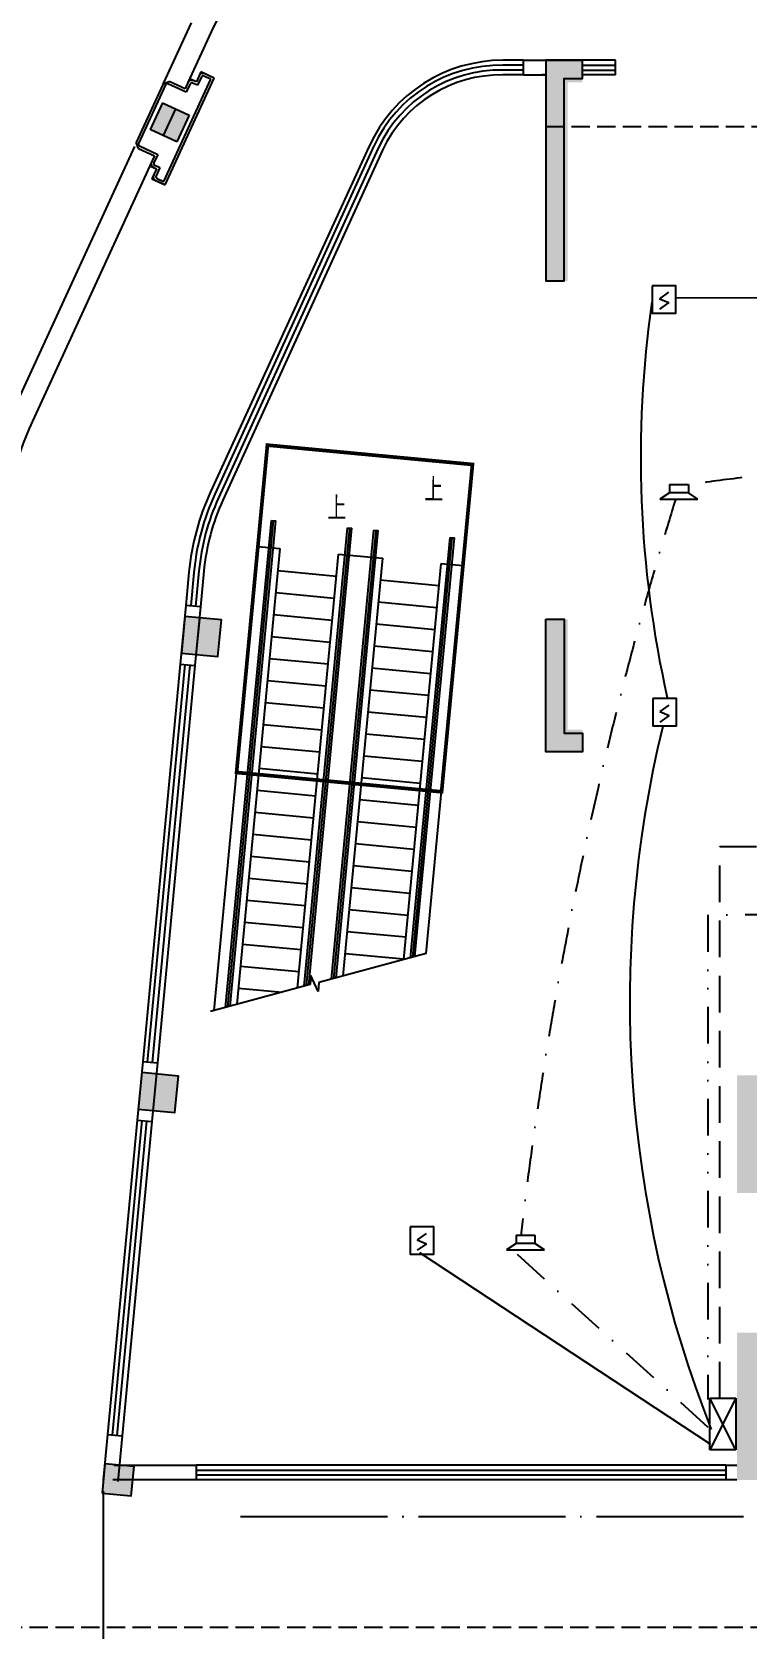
# Model space of a CAD drawing. Extents: x 0 to 121123, y -139549 to 0.
# Drawn here: x 26280 to 35991, y -47679 to -25979 of the extents above; entities that cross this region are included whole.
import ezdxf

# ---------------------------------------------------------------- set-up
doc = ezdxf.new("R2010")
doc.units = 0
doc.header["$LTSCALE"] = 1000
doc.header["$MEASUREMENT"] = 0
for name, pattern in [('DASH', [0.35, 0.25, -0.1]), ('DASHDOT', [1, 0.5, -0.25, 0, -0.25]), ('DASHED', [0.75, 0.5, -0.25]), ('DIVIDE', [1.25, 0.5, -0.25, 0, -0.25, 0, -0.25]), ('DOTE', [2.42, 2, -0.2, 0.02, -0.2])]:
    doc.linetypes.add(name, pattern=pattern)
doc.layers.get('0').update_dxf_attribs({"linetype": 'CONTINUOUS'})
doc.layers.get('DEFPOINTS').update_dxf_attribs({"linetype": 'CONTINUOUS'})
for name, color, linetype in [('AXIS', 7, 'CONTINUOUS'), ('COLUMN', 7, 'CONTINUOUS'), ('DJ', 4, 'CONTINUOUS'), ('DJ1', 4, 'CONTINUOUS'), ('DOTE', 252, 'DOTE'), ('KT', 7, 'CONTINUOUS'), ('STAIR', 7, 'CONTINUOUS'), ('WALL', 7, 'CONTINUOUS'), ('WINDOW', 7, 'CONTINUOUS'), ('XL1', 1, 'CONTINUOUS'), ('XL2', 1, 'DASHDOT'), ('XL3', 1, 'DIVIDE'), ('XL4', 4, 'DASHED'), ('文字', 7, 'CONTINUOUS'), ('柱', 7, 'CONTINUOUS')]:
    doc.layers.add(name, color=color, linetype=linetype)
doc.styles.add('DIM_FONT', font='romanc.shx', dxfattribs={"width": 0.8})
doc.styles.add('HZTXT', font='txt.shx', dxfattribs={"width": 0.5, "bigfont": 'hztxt.shx'})
doc.dimstyles.new('S100', dxfattribs={"dimtxt": 280, "dimasz": 150, "dimexe": 150, "dimexo": 150, "dimgap": 100, "dimtad": 1, "dimdec": 0, "dimzin": 0, "dimdsep": 46, "dimtxsty": 'DIM_FONT', "dimblk": '_DIMX', "dimblk1": 'ARCHTICK', "dimblk2": 'ARCHTICK', "dimsah": 1, "dimcen": 0.09, "dimdle": 150, "dimclrt": 7, "dimadec": 0, "dimazin": 0, "dimtfac": 1, "dimtdec": 0, "dimtix": 1, "dimtmove": 2, "dimatfit": 3, "dimldrblk": 'ARCHTICK', "dimfxl": 0, "dimtolj": 1, "dimtzin": 0, "dimarcsym": 0})

# ---------------------------------------------------------------- blocks, each defined once
blk = doc.blocks.new('_ARCHTICK')
at = {"color": 0, "linetype": 'ByBlock', "const_width": 0.15}
blk.add_lwpolyline([(-0.5, -0.5), (0.5, 0.5)], dxfattribs=at)
blk = doc.blocks.new('*D66')
at = {"color": 0, "linetype": 'ByBlock'}
for p, q in [((24269, -52452), (24269, -56618)), ((27081, -52457), (27081, -56618)), ((27231, -56468), (24119, -56468))]:
    blk.add_line(p, q, dxfattribs=at)
at = {"layer": 'DEFPOINTS', "color": 0, "linetype": 'ByBlock'}
for p in [(24269, -52302), (27081, -52307), (24269, -56468)]:
    blk.add_point(p, dxfattribs=at)
at = {"color": 0, "linetype": 'ByBlock', "xscale": 150, "yscale": 150, "zscale": 150, "rotation": 180}
blk.add_blockref('_ARCHTICK', (24269, -56468), dxfattribs=at)
at = {"color": 0, "linetype": 'ByBlock', "xscale": 150, "yscale": 150, "zscale": 150}
blk.add_blockref('_ARCHTICK', (27081, -56468), dxfattribs=at)
at = {"color": 7, "linetype": 'ByBlock', "insert": (25675, -56228), "char_height": 280, "attachment_point": 5, "style": 'DIM_FONT'}
blk.add_mtext('\\A1;2812', dxfattribs=at)
blk = doc.blocks.new('_DIMX')
blk.add_line((-150, 0), (150, 0))
at = {"const_width": 50}
blk.add_lwpolyline([(-70, -70), (70, 70)], dxfattribs=at)
blk = doc.blocks.new('M_B0OPK')
for p, q in [((-0.5, 0.5), (0.5, 0.5)), ((0.5, 0.167), (-0.5, 0.167)), ((0.5, -0.167), (-0.5, -0.167)), ((-0.5, -0.5), (0.5, -0.5))]:
    blk.add_line(p, q)
blk = doc.blocks.new('A$C52A57D31')
at = {"layer": 'DOTE'}
blk.add_line((0, 2305), (44027, 2305), dxfattribs=at)
blk = doc.blocks.new('C1001')
at = {"layer": 'DJ', "linetype": 'Continuous'}
for p, q in [((1126, -438), (934, -576)), ((934, -576), (1135, -659)), ((1135, -659), (934, -801))]:
    blk.add_line(p, q, dxfattribs=at)
at = {"layer": 'DJ'}
blk.add_lwpolyline([(781, -296), (781, -885), (1290, -885), (1290, -296)], close=True, dxfattribs=at)
blk = doc.blocks.new('C1008')
at = {"layer": 'DJ', "color": 4}
for p, q in [((581, -168), (985, -168)), ((581, -168), (581, -348)), ((985, -168), (985, -348)), ((581, -348), (374, -485)), ((374, -485), (1186, -485)), ((985, -348), (581, -348)), ((1186, -485), (985, -348))]:
    blk.add_line(p, q, dxfattribs=at)
blk = doc.blocks.new('A22')
at = {"layer": 'DJ', "color": 4}
for p, q in [((711, -1172), (711, -614)), ((711, -1172), (1826, -614)), ((1826, -1172), (711, -614)), ((711, -614), (1826, -614)), ((1826, -614), (1826, -1172)), ((1826, -1172), (711, -1172))]:
    blk.add_line(p, q, dxfattribs=at)

msp = doc.modelspace()

# ---------------------------------------------------------------- hatches: boundary and pattern name
at = {"layer": 'COLUMN'}
h = msp.add_hatch(color=256, dxfattribs=at)
h.paths.add_polyline_path([(28252.5, -27472.6), (28335.9, -27290.8), (27972.4, -27124), (27888.9, -27305.7)])
h.paths.add_polyline_path([(28335.9, -27290.8), (28419.3, -27109), (28055.8, -26942.2), (27972.4, -27124)])
at = {"layer": '柱'}
h = msp.add_hatch(color=256, dxfattribs=at)
h.paths.add_polyline_path([(49265.9, -31964), (49565.9, -31964), (49565.9, -32964), (48265.9, -32964), (48265.9, -32664), (49265.9, -32664)])
h.paths.add_polyline_path([(33765.9, -26364), (33265.9, -26364), (33265.9, -29364), (33565.9, -29364), (33565.9, -26664), (33765.9, -26664)])
h.paths.add_polyline_path([(33265.9, -33964), (33565.9, -33964), (33565.9, -35464), (33765.9, -35464), (33765.9, -35764), (33265.9, -35764)])
h.paths.add_polyline_path([(39865.9, -38964), (40365.9, -38964), (40365.9, -40954), (40065.9, -40954), (40065.9, -39264), (39865.9, -39264)])
h.paths.add_polyline_path([(35865.9, -43664), (36165.9, -43664), (36165.9, -45364), (36515.9, -45364), (36515.9, -45664), (35865.9, -45664)])
h.paths.add_polyline_path([(36365.9, -40164.1), (35865.9, -40164.1), (35865.9, -41764.1), (36165.9, -41764.1), (36165.9, -40464.1), (36365.9, -40464.1)])
h.paths.add_polyline_path([(39065.9, -45364), (39065.9, -45664), (40465.9, -45664), (40465.9, -45364), (39865.9, -45364), (39865.9, -44664), (39565.9, -44664), (39565.9, -45364)])
h.paths.add_polyline_path([(44965.9, -44564), (45265.9, -44564), (45265.9, -46164), (44965.9, -46164)])
h.paths.add_polyline_path([(36965.9, -33214), (37665.9, -33214), (37665.9, -32514), (36965.9, -32514)])
h.paths.add_polyline_path([(36965.9, -36014), (37665.9, -36014), (37665.9, -35314), (36965.9, -35314)])
h.paths.add_polyline_path([(36665.9, -26364), (37465.9, -26364), (37465.9, -27664), (37465.9, -27864), (37165.9, -27864), (37165.9, -26664), (36665.9, -26664)])
h.paths.add_polyline_path([(45265.9, -38964.1), (45265.9, -39264.1), (43265.9, -39264.1), (43265.9, -38964.1)])
h.paths.add_polyline_path([(42765.9, -36014), (43465.9, -36014), (43465.9, -35314), (42765.9, -35314)])
h.paths.add_polyline_path([(42765.9, -33214), (43465.9, -33214), (43465.9, -32514), (42765.9, -32514)])
h.paths.add_polyline_path([(48365.9, -37364), (48365.9, -37064), (47565.9, -37064), (47565.9, -39664), (48465.9, -39664), (48465.9, -39364), (47865.9, -39364), (47865.9, -37364)])
h.paths.add_polyline_path([(47865.9, -37364), (47865.9, -39364)], flags=16)
h.paths.add_polyline_path([(43065.9, -28964), (43365.9, -28964), (43365.9, -26364), (43065.9, -26364)])
h.paths.add_polyline_path([(64965.9, -26364), (64165.9, -26364), (64165.9, -27664), (64165.9, -27864), (64465.9, -27864), (64465.9, -26664), (64965.9, -26664)])
h.paths.add_polyline_path([(64665.9, -33214), (63965.9, -33214), (63965.9, -32514), (64665.9, -32514)])
h.paths.add_polyline_path([(64665.9, -36014), (63965.9, -36014), (63965.9, -35314), (64665.9, -35314)])
h.paths.add_polyline_path([(61765.9, -38964), (61265.9, -38964), (61265.9, -40954), (61565.9, -40954), (61565.9, -39264), (61765.9, -39264)])
h.paths.add_polyline_path([(56665.9, -44564), (56365.9, -44564), (56365.9, -46164), (56665.9, -46164)])
h.paths.add_polyline_path([(52365.9, -44164), (52065.9, -44164), (52065.9, -46164), (52365.9, -46164)])
h.paths.add_polyline_path([(49265.9, -44164), (49565.9, -44164), (49565.9, -46164), (49265.9, -46164)])
h.paths.add_polyline_path([(62565.9, -45364), (62565.9, -45664), (61165.9, -45664), (61165.9, -45364), (61765.9, -45364), (61765.9, -44664), (62065.9, -44664), (62065.9, -45364)])
h.paths.add_polyline_path([(56365.9, -38964.1), (56365.9, -39264.1), (58365.9, -39264.1), (58365.9, -38964.1)])
h.paths.add_polyline_path([(52365.9, -31964), (52065.9, -31964), (52065.9, -32964), (53365.9, -32964), (53365.9, -32664), (52365.9, -32664)])
h.paths.add_polyline_path([(49465.9, -37364), (49465.9, -37064), (50265.9, -37064), (50265.9, -39664), (49365.9, -39664), (49365.9, -39364), (49965.9, -39364), (49965.9, -37364)])
h.paths.add_polyline_path([(52165.9, -37364), (52165.9, -37064), (51365.9, -37064), (51365.9, -39664), (52265.9, -39664), (52265.9, -39364), (51665.9, -39364), (51665.9, -37364)])
h.paths.add_polyline_path([(53765.9, -37364), (53765.9, -39364)], flags=16)
h.paths.add_polyline_path([(53265.9, -37364), (53265.9, -37064), (54065.9, -37064), (54065.9, -39664), (53165.9, -39664), (53165.9, -39364), (53765.9, -39364), (53765.9, -37364)])
h.paths.add_polyline_path([(49265.9, -28364), (49565.9, -28364), (49565.9, -26364), (49265.9, -26364)])
h.paths.add_polyline_path([(52365.9, -28364), (52065.9, -28364), (52065.9, -26364), (52365.9, -26364)])
h.paths.add_polyline_path([(58865.9, -36014), (58165.9, -36014), (58165.9, -35314), (58865.9, -35314)])
h.paths.add_polyline_path([(58865.9, -33214), (58165.9, -33214), (58165.9, -32514), (58865.9, -32514)])
h.paths.add_polyline_path([(58565.9, -28964), (58265.9, -28964), (58265.9, -26364), (58565.9, -26364)])
h.paths.add_polyline_path([(65765.9, -43664), (65465.9, -43664), (65465.9, -45364), (65115.9, -45364), (65115.9, -45664), (65765.9, -45664)])
h.paths.add_polyline_path([(65265.9, -40164.1), (65765.9, -40164.1), (65765.9, -41764.1), (65465.9, -41764.1), (65465.9, -40464.1), (65265.9, -40464.1)])
h.paths.add_polyline_path([(67865.9, -26364), (68365.9, -26364), (68365.9, -29364), (68065.9, -29364), (68065.9, -26664), (67865.9, -26664)])
h.paths.add_polyline_path([(68365.9, -33964), (68065.9, -33964), (68065.9, -35464), (67865.9, -35464), (67865.9, -35764), (68365.9, -35764)])
edge = h.paths.add_edge_path()
edge.add_line((30800.1, -26364), (69396.6, -26364))
edge = h.paths.add_edge_path()
edge.add_line((68365.9, -48469), (68365.9, -22173))
h = msp.add_hatch(color=256, dxfattribs=at)
h.paths.add_polyline_path([(28312, -34424.2), (28809.8, -34471.2), (28856.8, -33973.4), (28359, -33926.5)])
h.paths.add_polyline_path([(27726.5, -40624.2), (28224.3, -40671.2), (28271.3, -40173.4), (27773.5, -40126.5)])
h.paths.add_polyline_path([(27233.8, -45844.7), (27632, -45882.3), (27669.6, -45484), (27271.4, -45446.5)])

# ---------------------------------------------------------------- linework, layer by layer
for p, q in [((28297.9, -34573.2), (27787.6, -39977.1)), ((27854, -39983.4), (28364.3, -34579.4)), ((27920.3, -39989.7), (28430.7, -34585.7)), ((28497, -34592), (27986.7, -39995.9)), ((27712.4, -40773.6), (27308.7, -45048.2)), ((27375.1, -45054.4), (27778.8, -40779.8)), ((27441.5, -45060.7), (27845.1, -40786.1)), ((27911.5, -40792.4), (27507.8, -45067)), ((35715.9, -45464.1), (28515.9, -45464.1)), ((28515.9, -45530.7), (35715.9, -45530.7)), ((28515.9, -45597.4), (35715.9, -45597.4)), ((35715.9, -45664.1), (28515.9, -45664.1))]:
    msp.add_line(p, q)
at = {"layer": 'COLUMN'}
for p, q in [((28055.8, -26942.2), (27888.9, -27305.7)), ((28055.8, -26942.2), (28419.3, -27109)), ((28070.7, -27389.2), (28237.5, -27025.6)), ((28419.3, -27109), (28252.5, -27472.6)), ((28252.5, -27472.6), (27888.9, -27305.7))]:
    msp.add_line(p, q, dxfattribs=at)
at = {"layer": 'KT', "linetype": 'DASH'}
msp.add_line((33265.9, -27264), (68365.9, -27264), dxfattribs=at)
at = {"layer": 'STAIR'}
for p, q in [((28444.2, -25855.4), (28065.2, -26682.3)), ((28718.1, -25978.9), (28402.1, -26667.4)), ((28757.7, -39281.7), (29474.8, -31681)), ((31643.1, -38508.5), (32262.5, -31944)), ((28912.3, -39240.3), (29536.8, -32621)), ((28943.2, -39232), (29566.7, -32623.8)), ((28974.1, -39223.7), (29596.6, -32626.6)), ((29536.8, -32621), (29596.6, -32626.6)), ((29984, -38953.1), (30572.2, -32718.7)), ((30014.9, -38944.8), (30602.1, -32721.5)), ((30045.8, -38936.5), (30632, -32724.3)), ((30355, -38853.7), (30930.6, -32752.5)), ((30385.9, -38845.4), (30960.5, -32755.3)), ((30416.8, -38837.1), (30990.4, -32758.1)), ((30572.2, -32718.7), (30632, -32724.3)), ((30930.6, -32752.5), (30990.4, -32758.1)), ((29352.7, -32975.3), (29651.4, -33003.5)), ((31426.7, -38566.5), (31966, -32850.2)), ((31457.6, -38558.2), (31995.9, -32853)), ((31488.5, -38550), (32025.8, -32855.8)), ((31966, -32850.2), (32025.8, -32855.8)), ((29651.4, -33003.5), (29066.9, -39198.8)), ((29891.3, -38977.9), (30447.9, -33078.6)), ((30447.9, -33078.6), (31045.2, -33135)), ((31045.2, -33135), (30509.6, -38812.3)), ((29623.2, -33302.1), (30419.7, -33377.3)), ((31841.7, -33210.1), (31333.9, -38591.4)), ((32140.4, -33238.3), (31841.7, -33210.1)), ((29595, -33600.8), (30391.5, -33675.9)), ((31813.5, -33508.8), (31017, -33433.6)), ((31785.3, -33807.5), (30988.9, -33732.3)), ((29566.9, -33899.5), (30363.3, -33974.6)), ((31757.1, -34106.1), (30960.7, -34031)), ((29538.7, -34198.1), (30335.1, -34273.3)), ((29510.5, -34496.8), (30307, -34572)), ((31729, -34404.8), (30932.5, -34329.7)), ((31700.8, -34703.5), (30904.3, -34628.3)), ((29482.3, -34795.5), (30278.8, -34870.6)), ((31672.6, -35002.2), (30876.1, -34927)), ((29454.1, -35094.2), (30250.6, -35169.3)), ((31644.4, -35300.8), (30848, -35225.7)), ((29426, -35392.8), (30222.4, -35468)), ((31616.2, -35599.5), (30819.8, -35524.4)), ((29397.8, -35691.5), (30194.2, -35766.7)), ((29369.6, -35990.2), (30166.1, -36065.3)), ((31588.1, -35898.2), (30791.6, -35823)), ((31559.9, -36196.8), (30763.4, -36121.7)), ((29341.4, -36288.9), (30137.9, -36364)), ((31531.7, -36495.5), (30735.2, -36420.4)), ((29313.2, -36587.5), (30109.7, -36662.7)), ((29285.1, -36886.2), (30081.5, -36961.4)), ((31503.5, -36794.2), (30707.1, -36719)), ((31475.3, -37092.9), (30678.9, -37017.7)), ((29256.9, -37184.9), (30053.3, -37260)), ((31447.2, -37391.5), (30650.7, -37316.4)), ((29228.7, -37483.6), (30025.2, -37558.7)), ((31419, -37690.2), (30622.5, -37615.1)), ((29200.5, -37782.2), (29997, -37857.4)), ((31390.8, -37988.9), (30594.3, -37913.7)), ((29172.3, -38080.9), (29968.8, -38156.1)), ((29144.2, -38379.6), (29940.6, -38454.7)), ((31362.6, -38287.6), (30566.1, -38212.4)), ((31643.1, -38508.5), (30181.1, -38900.3)), ((31334.4, -38586.2), (30538, -38511.1)), ((29116, -38678.3), (29912.4, -38753.4)), ((30072.7, -38805.1), (30065.2, -38931.3)), ((30173.5, -39026.6), (30072.7, -38805.1)), ((30065.2, -38931.3), (28709.4, -39294.6)), ((29087.8, -38976.9), (29684.8, -39033.3)), ((30181.1, -38900.3), (30173.5, -39026.6))]:
    msp.add_line(p, q, dxfattribs=at)
at = {"layer": 'STAIR', "linetype": 'DASH'}
for p, q in [((29482.8, -31596.4), (32270.5, -31859.4)), ((29062.9, -36046.6), (31850.6, -36309.6))]:
    msp.add_line(p, q, dxfattribs=at)
at = {"layer": 'STAIR'}
for points in [[(27673, -27536.7), (26016.5, -31145.9, 0.0842481), (25542.1, -32913.7), (25495.7, -33404.9)], [(27883.1, -27798.2), (26289.1, -31271, 0.084248), (25840.7, -32941.8), (25822.6, -33134.4)]]:
    msp.add_lwpolyline(points, format="xyb", dxfattribs=at)
at = {"layer": 'STAIR', "linetype": 'DASH', "const_width": 50}
msp.add_lwpolyline([(32270.5, -31859.4), (29482.8, -31596.4), (29062.9, -36046.6), (31850.6, -36309.6)], close=True, dxfattribs=at)
at = {"layer": 'STAIR'}
msp.add_arc((32171.7, -27564), 3800, 90, 155.34585, dxfattribs=at)
at = {"layer": 'WALL'}
for p, q in [((32965.9, -26564.4), (32965.9, -26364)), ((32965.9, -26364), (33261.8, -26364)), ((33261.8, -26364), (33765.9, -26364)), ((33765.9, -26564.4), (33765.9, -26364)), ((34215.9, -26564.4), (34215.9, -26364)), ((34215.9, -26564.4), (34215.9, -26364)), ((28065, -26682.4), (27698, -27482.2)), ((28065, -26682.4), (28144.5, -26652.8)), ((28075.9, -28013.2), (28714, -26622.6)), ((28093.1, -28059.6), (28760.4, -26605.4)), ((28379.9, -26799.4), (28129.9, -26684.7)), ((28362.7, -26752.9), (28144.5, -26652.8)), ((28425.2, -26616.6), (28362.7, -26752.9)), ((28432, -26685.7), (28379.9, -26799.4)), ((28425.2, -26616.6), (28433.9, -26639.9)), ((28516.1, -26658.3), (28425.2, -26616.6)), ((28533.3, -26704.7), (28465.2, -26673.4)), ((28578.7, -26522), (28516.1, -26658.3)), ((28585.5, -26591.1), (28533.3, -26704.7)), ((28578.7, -26522), (28587.3, -26545.3)), ((28760.4, -26605.4), (28578.7, -26522)), ((28714, -26622.6), (28618.6, -26578.8)), ((32965.9, -26564.4), (33265.9, -26564.4)), ((28096.8, -26697), (27729.8, -27496.8)), ((27727.5, -27561.7), (27698, -27482.2)), ((27741.4, -27529.6), (27992, -27644.6)), ((27727.5, -27561.7), (27945.6, -27661.8)), ((27945.6, -27661.8), (27883, -27798.1)), ((27992, -27644.6), (27939.9, -27758.2)), ((27883, -27798.1), (27906.3, -27789.5)), ((27883, -27798.1), (27973.9, -27839.9)), ((27973.9, -27839.9), (27911.4, -27976.2)), ((27911.4, -27976.2), (27934.7, -27967.5)), ((27911.4, -27976.2), (28093.1, -28059.6)), ((27952.2, -27791.4), (28020.3, -27822.6)), ((28020.3, -27822.6), (27968.2, -27936.3)), ((27980.5, -27969.4), (28075.9, -28013.2)), ((28093.1, -28059.6), (27965.9, -28001.2)), ((28373.1, -33777.1), (28297.9, -34573.2)), ((28572.2, -33795.9), (28373.1, -33777.1)), ((28572.2, -33795.9), (28497, -34592)), ((28359, -33926.5), (28297.9, -34573.2)), ((28557.3, -33954), (28497, -34592)), ((28297.9, -34573.2), (28497, -34592)), ((27787.6, -39977.1), (27712.4, -40773.6)), ((27787.6, -39977.1), (27986.7, -39995.9)), ((27986.7, -39995.9), (27911.5, -40792.4)), ((27712.4, -40773.6), (27911.5, -40792.4)), ((27308.7, -45048.2), (27250.1, -45668.5)), ((27308.7, -45048.2), (27507.8, -45067)), ((27507.8, -45067), (27449.3, -45687.3)), ((27400, -45464.1), (28515.9, -45464.1)), ((28515.9, -45464.1), (28515.9, -45664.1)), ((35715.9, -45464.1), (35865.9, -45464.1)), ((35715.9, -45464.1), (35715.9, -45664.1)), ((28515.9, -45664.1), (27381.1, -45664.1)), ((35865.9, -45664.1), (35715.9, -45664.1))]:
    msp.add_line(p, q, dxfattribs=at)
at = {"layer": 'WALL', "linetype": 'DASH'}
msp.add_line((24148.8, -47664.1), (42127, -47664.1), dxfattribs=at)
at = {"layer": 'WALL'}
for centre, radius, start, end in [((28119.5, -26707.4), 25, 65.35, 155.35), ((28454.7, -26696.2), 60, 65.35, 155.35), ((28454.7, -26696.2), 25, 65.35, 155.35), ((28608.2, -26601.5), 60, 65.35, 155.35), ((28608.2, -26601.5), 25, 65.35, 155.35), ((27752.5, -27507.2), 25, 155.35, 243.63208), ((27962.6, -27768.6), 60, 155.35, 245.35), ((27962.6, -27768.6), 25, 155.35, 245.35), ((27990.9, -27946.7), 60, 155.35, 245.35), ((27990.9, -27946.7), 25, 155.35, 245.35)]:
    msp.add_arc(centre, radius, start, end, dxfattribs=at)
at = {"layer": 'WINDOW'}
for p, q in [((32965.9, -26431.1), (32685.4, -26431.1)), ((32965.9, -26364), (32685.6, -26364)), ((32965.9, -26497.8), (32685.4, -26497.8)), ((32965.9, -26564.4), (32685.4, -26564.4)), ((33265.9, -26564.4), (33214.2, -26564.4)), ((30866.9, -27529.8), (28708.3, -32231.6)), ((30927.5, -27529.4), (28768.9, -32260.9)), ((30988.1, -27557.2), (28817.5, -32314.9)), ((31048.7, -27585), (28878.1, -32342.7)), ((28416.1, -33321.9), (28373.1, -33777.1)), ((28482.5, -33328.2), (28439.5, -33783.4)), ((28551.5, -33305.8), (28505.8, -33789.7)), ((28617.9, -33312), (28572.2, -33795.9))]:
    msp.add_line(p, q, dxfattribs=at)
for centre, radius, start, end in [((32685.5, -28365.5), 2001.4, 89.99774, 155.32076), ((32656, -28340), 1909.1, 89.11593, 154.88813), ((32656, -28340), 1842.5, 89.08422, 154.87154), ((32656, -28340), 1775.8, 89.05014, 154.8537), ((31779.5, -33639.1), 3378.3, 155.37807, 174.61249), ((31771.2, -33638.8), 3303.3, 155.34713, 174.60531), ((31604.6, -33594.1), 3066.7, 155.34713, 174.60531), ((31604.6, -33594.1), 3000, 155.34713, 174.60531)]:
    msp.add_arc(centre, radius, start, end, dxfattribs=at)
at = {"layer": 'XL1'}
for p, q in [((35037.3, -29593.9), (43739.8, -29564.2)), ((31549.3, -42572.5), (35507.3, -45178.3))]:
    msp.add_line(p, q, dxfattribs=at)
for centre, radius, start, end in [((49414.3, -31774.3), 14856, 171.79172, 192.64095), ((50244.5, -39162.8), 15835, 166.33365, 201.54151)]:
    msp.add_arc(centre, radius, start, end, dxfattribs=at)
at = {"layer": 'XL2'}
msp.add_line((32876.5, -42596.4), (35530.2, -44998), dxfattribs=at)
for centre, radius, start, end in [((40869.8, -71515.5), 39785, 81.28803, 98.22262), ((88710, -48844.8), 56160.7, 162.9088, 173.3552)]:
    msp.add_arc(centre, radius, start, end, dxfattribs=at)
at = {"layer": 'XL3'}
for p, q in [((46482.3, -37982.9), (35472.6, -37982.9)), ((35472.6, -37982.9), (35472.6, -44571.4))]:
    msp.add_line(p, q, dxfattribs=at)
at = {"layer": 'XL4'}
for p, q in [((35633.5, -44559.2), (35633.5, -37053.2)), ((35633.5, -37053.2), (46416.4, -37053.2))]:
    msp.add_line(p, q, dxfattribs=at)
at = {"layer": '柱', "flags": 128}
for points in [[(33765.9, -26364), (33265.9, -26364), (33265.9, -29364), (33515.9, -29364), (33515.9, -26614), (33765.9, -26614), (33765.9, -26364)], [(33265.9, -33964), (33515.9, -33964), (33515.9, -35514), (33765.9, -35514), (33765.9, -35764), (33265.9, -35764), (33265.9, -33964)]]:
    msp.add_lwpolyline(points, dxfattribs=at)
at = {"layer": '柱'}
for points in [[(28312, -34424.2), (28809.8, -34471.2), (28856.8, -33973.4), (28359, -33926.5)], [(27726.5, -40624.2), (28224.3, -40671.2), (28271.3, -40173.4), (27773.5, -40126.5)], [(27233.8, -45844.7), (27632, -45882.3), (27669.6, -45484), (27271.4, -45446.5)]]:
    msp.add_lwpolyline(points, close=True, dxfattribs=at)

# ---------------------------------------------------------------- block references
at = {"xscale": 0.63236187, "yscale": 0.63236187, "zscale": 0.63236187}
for name, p in [('C1001', (34222.1, -29241.8)), ('C1008', (34583, -32025.1)), ('C1001', (34229, -34855)), ('C1001', (30927.3, -42036.1)), ('C1008', (32497.9, -42229.3))]:
    msp.add_blockref(name, p, dxfattribs=at)
at = {"layer": 'DJ1', "xscale": 0.63236187, "yscale": 0.63236187, "zscale": 0.63236187, "rotation": 90}
msp.add_blockref('A22', (35108.2, -45705.8), dxfattribs=at)
at = {"layer": 'WINDOW'}
msp.add_blockref('A$C52A57D31', (29115.1, -48468.9), dxfattribs=at)
at = {"layer": 'WINDOW', "xscale": 450, "yscale": 200.4193179847498, "zscale": 450, "rotation": 180}
msp.add_blockref('M_B0OPK', (33990.9, -26464.2), dxfattribs=at)

# ---------------------------------------------------------------- texts
at = {"layer": '文字', "style": 'HZTXT', "width": 0.8}
for p in [(31615.3, -32364.2), (30298.7, -32614.4)]:
    msp.add_text('上', height=321.4, rotation=359.61, dxfattribs=at).set_placement(p)

# ---------------------------------------------------------------- dimensions: what is measured, and where the dimension line sits
at = {"layer": 'AXIS'}
dim = msp.add_linear_dim(base=(24438.1, -49829.6), p1=(27250.1, -45668.5), p2=(24438.1, -45664.1), dimstyle='S100', dxfattribs=at)
dim.commit()
dim.dimension.update_dxf_attribs({"geometry": '*D66', "text_midpoint": (25844.1, -49589.6), "insert": (168.7, 6638.1)})

doc.saveas('drawing.dxf')
